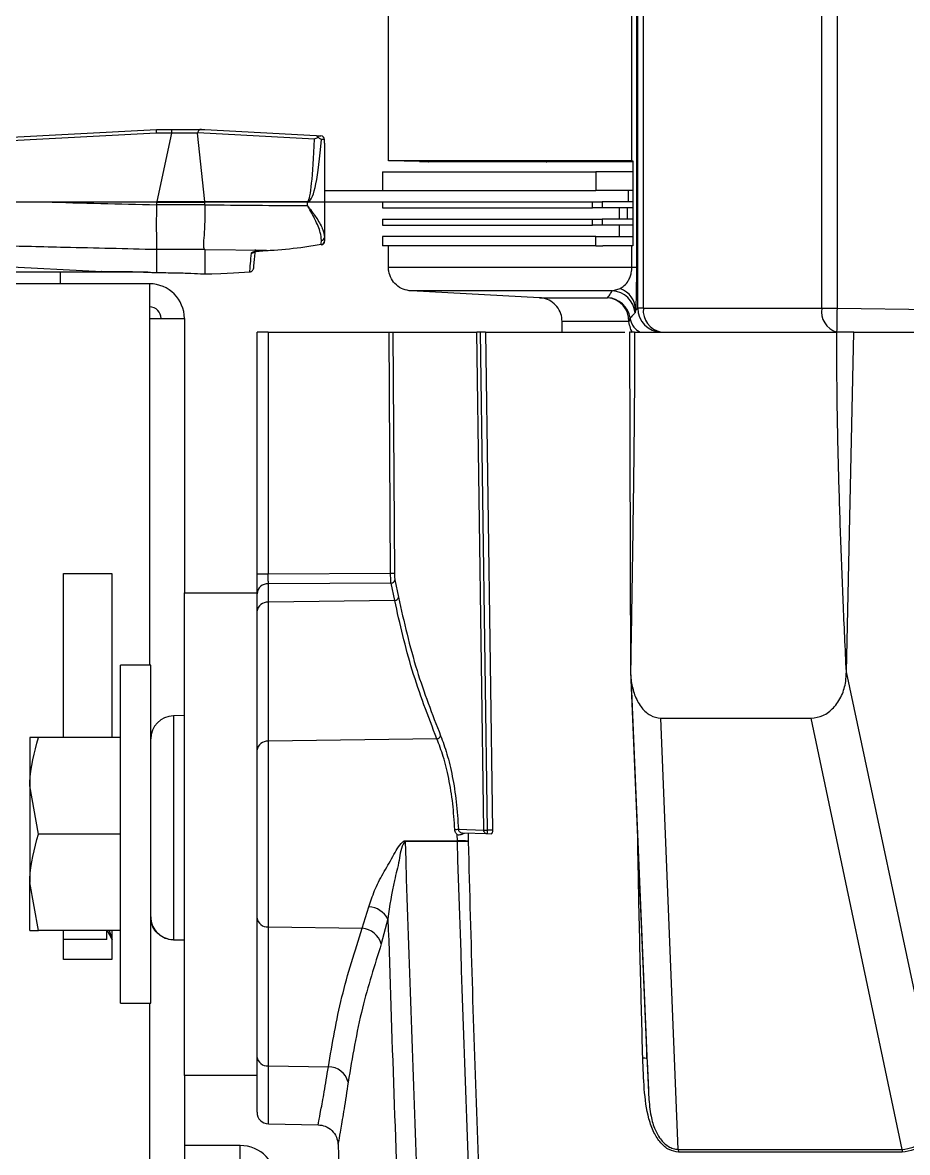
# Model space of a CAD drawing. Extents: x 2 to 136, y 1 to 99.
# Drawn here: x 52.89 to 55.18, y 8.701 to 11.627 of the extents above; entities that cross this region are included whole.
import ezdxf

# ---------------------------------------------------------------- set-up
doc = ezdxf.new("R2010")
doc.units = 0
doc.header["$MEASUREMENT"] = 0
doc.layers.add('OBJECT', color=7, linetype='CONTINUOUS')

msp = doc.modelspace()

# ---------------------------------------------------------------- linework, layer by layer
at = {"layer": 'OBJECT'}
for p, q in [((53.8364, 11.2689), (53.8364, 11.8402)), ((54.4668, 11.2689), (54.4668, 11.8402)), ((54.4785, 11.8402), (54.4785, 10.9936)), ((54.4821, 10.8873), (54.4821, 11.8402)), ((54.4964, 11.8402), (54.4964, 10.8873)), ((54.9583, 10.8873), (54.9583, 11.8402)), ((54.9978, 11.8402), (54.9978, 10.8873)), ((53.2354, 11.3403), (52.8269, 11.3187)), ((52.8276, 11.3281), (53.2364, 11.3497)), ((53.2749, 11.3403), (53.2354, 11.3403)), ((53.2364, 11.3497), (53.2364, 11.3497)), ((53.2364, 11.3497), (53.2755, 11.3497)), ((53.2749, 11.34), (53.2367, 11.1638)), ((53.3425, 11.34), (53.2749, 11.34)), ((53.2755, 11.3497), (53.3531, 11.3497)), ((53.3612, 11.1638), (53.3425, 11.34)), ((53.6449, 11.325), (53.3428, 11.3414)), ((53.3531, 11.3497), (53.3614, 11.3497)), ((53.3614, 11.3497), (53.6496, 11.3341)), ((53.6714, 11.3145), (53.6713, 11.3234)), ((53.6714, 11.3145), (53.6714, 11.1622)), ((53.9167, 11.2668), (53.8364, 11.2689)), ((54.4668, 11.2689), (53.8364, 11.2689)), ((53.9167, 11.2668), (53.9194, 11.2668)), ((53.9194, 11.2668), (53.9412, 11.2662)), ((53.9407, 11.2662), (53.9403, 11.2662)), ((53.9403, 11.2662), (53.9412, 11.2662)), ((54.2453, 11.2662), (53.9412, 11.2662)), ((54.2453, 11.2662), (54.2463, 11.2662)), ((54.4692, 11.2662), (54.2463, 11.2662)), ((54.4668, 11.2689), (54.4694, 11.2689)), ((54.4692, 11.269), (54.4692, 11.0484)), ((53.8214, 11.2402), (53.8214, 11.1922)), ((53.8214, 11.2402), (54.3736, 11.2402)), ((54.3736, 11.2402), (54.3736, 11.1922)), ((54.4692, 11.2402), (54.3736, 11.2402)), ((53.6714, 11.1922), (53.8529, 11.1922)), ((53.8529, 11.1922), (54.3736, 11.1922)), ((54.4692, 11.1922), (54.3736, 11.1922)), ((54.4574, 11.1922), (54.4574, 11.1622)), ((52.9477, 11.1622), (53.2363, 11.1622)), ((53.3614, 11.1607), (53.2364, 11.1607)), ((53.2364, 11.1607), (53.2364, 11.1555)), ((53.2364, 11.1555), (53.3614, 11.1555)), ((53.2367, 11.1638), (53.3612, 11.1638)), ((53.3614, 11.1614), (53.3613, 11.163)), ((53.3613, 11.163), (53.6269, 11.163)), ((53.6269, 11.1614), (53.3614, 11.1614)), ((53.3614, 11.1555), (53.3614, 11.1607)), ((53.6269, 11.153), (53.6269, 11.1614)), ((53.6299, 11.1622), (53.6714, 11.1622)), ((53.6714, 11.1622), (53.6714, 11.0705)), ((53.6714, 11.1622), (53.8529, 11.1622)), ((53.8214, 11.1622), (53.8214, 11.1473)), ((53.8214, 11.1473), (54.3647, 11.1473)), ((53.8529, 11.1622), (54.3647, 11.1622)), ((54.3647, 11.1473), (54.3647, 11.1622)), ((54.3647, 11.1622), (54.3898, 11.1622)), ((54.3898, 11.1473), (54.3647, 11.1473)), ((54.3898, 11.1622), (54.3898, 11.1473)), ((54.4692, 11.1622), (54.3898, 11.1622)), ((54.4692, 11.1473), (54.3898, 11.1473)), ((54.4336, 11.1473), (54.4336, 11.1173)), ((54.4545, 11.1473), (54.4545, 11.1173)), ((53.8214, 11.1173), (53.8214, 11.1024)), ((53.8214, 11.1173), (54.3647, 11.1173)), ((53.8214, 11.1024), (54.3647, 11.1024)), ((54.3647, 11.1024), (54.3647, 11.1173)), ((54.3647, 11.1173), (54.3898, 11.1173)), ((54.3898, 11.1024), (54.3647, 11.1024)), ((54.3898, 11.1173), (54.3898, 11.1024)), ((54.4692, 11.1173), (54.3898, 11.1173)), ((54.4692, 11.1024), (54.3898, 11.1024)), ((54.4336, 11.1024), (54.4336, 11.0724)), ((53.6628, 11.0525), (53.6631, 11.063)), ((53.6714, 11.0705), (53.6714, 11.0609)), ((53.8214, 11.0724), (53.8214, 11.0484)), ((54.3736, 11.0724), (53.8214, 11.0724)), ((54.3736, 11.0484), (54.3736, 11.0724)), ((54.3736, 11.0724), (54.4692, 11.0724)), ((53.2364, 11.0389), (53.2364, 11.0388)), ((53.3609, 11.0389), (53.2364, 11.0389)), ((53.2364, 11.0388), (53.2364, 10.9793)), ((53.3614, 11.0382), (53.3609, 11.0389)), ((53.5206, 11.0363), (53.3614, 11.0382)), ((53.3614, 11.0382), (53.3614, 10.9758)), ((53.5024, 11.0354), (53.5206, 11.0363)), ((53.5024, 11.0351), (53.5206, 11.0361)), ((53.5024, 11.0354), (53.5024, 11.0351)), ((53.5024, 11.0351), (53.5024, 11.0351)), ((53.5206, 11.0363), (53.5206, 11.0361)), ((54.3736, 11.0484), (53.8214, 11.0484)), ((53.8364, 10.9936), (53.8364, 11.0484)), ((54.3736, 11.0484), (54.3915, 11.0484)), ((54.4668, 11.0484), (54.3915, 11.0484)), ((54.4668, 10.9936), (54.4668, 11.0484)), ((54.4694, 11.0484), (54.4668, 11.0484)), ((53.0934, 10.9803), (51.9558, 10.9803)), ((52.8274, 10.9962), (53.0949, 10.9821)), ((52.9874, 10.9503), (52.9874, 10.9803)), ((53.0934, 10.9803), (53.0934, 10.9822)), ((53.2141, 10.9803), (53.0934, 10.9803)), ((53.3792, 10.9757), (53.3792, 10.9757)), ((53.4777, 10.981), (53.4777, 10.981)), ((53.8364, 10.9936), (54.4668, 10.9936)), ((54.4668, 10.9936), (54.4785, 10.9936)), ((53.2184, 10.9503), (51.9475, 10.9503)), ((53.2184, 10.9503), (53.2184, 10.8603)), ((54.416, 10.9317), (53.8952, 10.9317)), ((54.2277, 10.9143), (53.8952, 10.9317)), ((54.2277, 10.9143), (54.4038, 10.9143)), ((54.416, 10.9317), (54.4368, 10.9378)), ((54.4763, 10.8821), (54.4821, 10.8873)), ((54.4964, 10.8873), (54.4821, 10.8873)), ((54.4964, 10.8873), (54.9583, 10.8873)), ((54.9583, 10.8873), (54.9978, 10.8873)), ((54.9978, 10.8873), (55.3234, 10.8821)), ((53.2184, 10.8603), (53.3084, 10.8603)), ((53.2184, 10.8603), (53.2184, 9.9628)), ((53.3084, 10.8603), (53.3084, 10.1503)), ((54.4763, 10.8821), (54.475, 10.8753)), ((53.4964, 10.1995), (53.4964, 10.8253)), ((53.5256, 10.8253), (53.4964, 10.8253)), ((53.5256, 10.8253), (53.5256, 10.1995)), ((53.5256, 10.8253), (53.8383, 10.8253)), ((53.8422, 10.201), (53.8383, 10.8253)), ((53.848, 10.8253), (53.8519, 10.2011)), ((53.848, 10.8253), (54.0653, 10.8253)), ((54.0833, 9.5355), (54.0653, 10.8253)), ((54.0743, 10.8253), (54.0922, 9.5358)), ((54.088, 10.8253), (54.0743, 10.8253)), ((54.088, 10.8253), (54.106, 9.5353)), ((54.088, 10.8253), (54.4487, 10.8253)), ((54.2864, 10.8253), (54.2864, 10.8523)), ((54.4591, 10.8523), (54.2864, 10.8523)), ((54.4608, 10.8253), (54.4634, 9.9453)), ((54.4738, 10.8253), (54.9969, 10.8253)), ((55.022, 9.9453), (55.0414, 10.8253)), ((55.0414, 10.8253), (55.2091, 10.8253)), ((52.9959, 9.7753), (52.9959, 10.2003)), ((52.9959, 10.2003), (53.1209, 10.2003)), ((53.1209, 10.2003), (53.1209, 9.7753)), ((53.4964, 10.1995), (53.5256, 10.1995)), ((53.5256, 10.1995), (53.8422, 10.201)), ((53.8532, 10.184), (53.8626, 10.1384)), ((53.8435, 10.1752), (53.5258, 10.1736)), ((53.5258, 10.1257), (53.5258, 10.1736)), ((53.8528, 10.1303), (53.8435, 10.1752)), ((53.3084, 8.9003), (53.3084, 10.1503)), ((53.3084, 10.1503), (53.4964, 10.1503)), ((53.4964, 8.9003), (53.4964, 10.1503)), ((53.8528, 10.1303), (53.5258, 10.1257)), ((53.5258, 9.7657), (53.5258, 10.1257)), ((53.2214, 9.9628), (53.1434, 9.9628)), ((53.1434, 9.0878), (53.1434, 9.9628)), ((53.2214, 9.0878), (53.2214, 9.9628)), ((54.4634, 9.9453), (54.5059, 8.9441)), ((54.4639, 9.9371), (54.5059, 8.9501)), ((55.2351, 8.9441), (55.022, 9.9453)), ((53.3084, 9.8323), (53.2798, 9.8316)), ((53.2798, 9.8316), (53.2798, 9.2521)), ((54.5417, 9.8253), (54.9306, 9.8253)), ((54.5869, 8.7088), (54.5417, 9.8253)), ((55.1662, 8.7088), (54.9306, 9.8253)), ((52.9084, 9.7753), (52.9084, 9.6503)), ((53.1434, 9.7753), (52.9307, 9.7753)), ((53.9622, 9.7718), (53.5258, 9.7657)), ((53.5258, 9.2849), (53.5258, 9.7657)), ((52.9307, 9.5253), (52.9084, 9.6503)), ((52.9084, 9.6503), (52.9084, 9.4003)), ((54.0176, 9.5378), (54.0833, 9.5355)), ((53.1434, 9.5253), (52.9307, 9.5253)), ((54.0151, 9.5081), (54.0148, 9.5238)), ((54.0922, 9.5258), (54.029, 9.528)), ((54.0426, 9.5275), (54.0429, 9.5072)), ((54.106, 9.5353), (54.0922, 9.5358)), ((54.1022, 9.5255), (54.0922, 9.5258)), ((53.8797, 9.5082), (54.0151, 9.5081)), ((54.0151, 9.5059), (53.8797, 9.506)), ((54.0151, 9.5081), (54.0151, 9.5059)), ((54.0429, 9.5072), (54.043, 9.5063)), ((52.9307, 9.2753), (52.9084, 9.4003)), ((52.9084, 9.2753), (52.9084, 9.4003)), ((53.7686, 9.2815), (53.7861, 9.337)), ((53.8354, 9.3061), (53.8182, 9.2412)), ((53.1434, 9.2753), (52.9307, 9.2753)), ((52.9959, 9.2003), (52.9959, 9.2753)), ((53.1077, 9.2522), (53.1077, 9.2753)), ((53.1083, 9.2753), (53.1209, 9.2536)), ((53.114, 9.2753), (53.1217, 9.2522)), ((53.1209, 9.2753), (53.1209, 9.2003)), ((53.5258, 9.2849), (53.7686, 9.2815)), ((53.5258, 8.9249), (53.5258, 9.2849)), ((53.1077, 9.2522), (52.9959, 9.2522)), ((53.3084, 9.2502), (53.2798, 9.251)), ((53.1209, 9.2003), (52.9959, 9.2003)), ((53.1434, 9.0878), (53.2214, 9.0878)), ((53.2184, 9.0878), (53.2184, 7.0403)), ((54.5059, 8.944), (54.5056, 8.9563)), ((53.5258, 8.9249), (53.6811, 8.9227)), ((53.5258, 8.7748), (53.5258, 8.9249)), ((54.5059, 8.9441), (54.5059, 8.944)), ((54.5065, 8.9364), (54.5096, 8.8634)), ((53.3084, 8.9003), (53.3084, 7.0403)), ((53.4964, 8.9003), (53.3084, 8.9003)), ((53.3086, 8.9003), (53.3086, 8.8424)), ((53.3084, 8.8424), (53.3086, 8.8424)), ((53.5258, 8.7748), (53.6545, 8.7725)), ((53.4524, 8.7188), (53.3084, 8.7188)), ((53.4524, 8.5128), (53.4524, 8.7188)), ((54.5869, 8.7088), (54.5875, 8.7018))]:
    msp.add_line(p, q, dxfattribs=at)
at = {"layer": 'OBJECT', "flags": 128}
for points in [[(53.6496, 11.3341), (53.6559, 11.3337), (53.66, 11.3335), (53.6618, 11.3334)], [(53.6713, 11.3234), (53.67, 11.3235), (53.6672, 11.3236), (53.663, 11.3238)], [(53.4914, 11.0389), (53.4892, 11.0132), (53.4877, 10.9969), (53.4871, 10.9902)], [(53.3792, 10.9757), (53.4025, 10.977), (53.4353, 10.9787), (53.4777, 10.981)], [(53.2798, 9.2521), (53.2998, 9.2515), (53.3084, 9.2513)]]:
    msp.add_lwpolyline(points, dxfattribs=at)
at = {"layer": 'OBJECT'}
for centre, radius, start, end in [((53.6613, 11.3234), 0.01, 0.809, 86.8941), ((53.6613, 11.3234), 0.00999, 359.9496, 86.8549), ((53.6706, 11.3236), 0.00067, 348.3449, 0.5049), ((53.508, 11.1614), 0.1189, 0.0138, 0.7743), ((53.5339, 11.071), 0.1324, 43.5506, 44.5), ((53.6623, 11.0615), 0.00906, 272.8152, 355.6376), ((53.6614, 11.0609), 0.01, 279.2546, 0), ((53.6629, 11.0716), 0.00857, 271.3583, 352.7708), ((53.4815, 11.0401), 0.0101, 272.6072, 311.1823), ((53.652, 11.0503), 0.011, 3.6039, 11.5459), ((53.2184, 10.8603), 0.09, 0, 90), ((54.4008, 10.8523), 0.062, 9.0434, 87.1598), ((54.3987, 10.854), 0.0605, 358.4265, 85.0795), ((54.4132, 10.8697), 0.062, 5.1379, 87.4505), ((54.4159, 10.8812), 0.0604, 0.8387, 69.7837), ((53.2184, 10.8603), 0.03, 0, 90), ((54.5441, 10.8873), 0.062, 180.0185, 268.8269), ((54.5529, 10.8812), 0.0568, 173.8232, 259.8676), ((55.0131, 10.8784), 0.0556, 170.8084, 252.8844), ((104.3067, 10.0493), 49.316, 179.02638, 179.0984), ((54.4477, 10.861), 0.0143, 322.6459, 4.1231), ((53.73, 19.3843), 9.184, 270.69999, 270.76034), ((53.8433, 10.1853), 0.01, 271.1324, 352.4571), ((53.5244, 10.1455), 0.0281, 87.0236, 175.6062), ((53.5235, 10.0984), 0.0274, 85.209, 173.0881), ((53.8527, 10.1404), 0.0101, 270.9826, 348.8073), ((53.2814, 9.7716), 0.06, 91.5, 180), ((53.9608, 9.7829), 0.0112, 277.0341, 345.0761), ((53.5235, 9.7384), 0.0274, 85.2089, 173.0882), ((54.0051, 9.6522), 0.115, 271.6073, 276.2514), ((54.1639, 9.5308), 0.0719, 176.015, 183.985), ((52.1993, 9.5071), 1.6804, 359.9629, 0.0371), ((54.0212, 9.2633), 0.2448, 84.9098, 91.4342), ((54.0412, 8.5362), 0.9701, 89.8987, 91.5438), ((53.7822, 9.276), 0.0611, 29.5564, 86.4077), ((53.5235, 9.3122), 0.0274, 186.9118, 274.7911), ((53.763, 9.224), 0.0578, 17.2703, 84.4675), ((53.2959, 9.2515), 0.0162, 178.0917, 181.9083), ((53.5235, 8.9522), 0.0274, 186.9119, 274.791), ((53.6812, 8.8702), 0.0525, 13.8081, 90.0654), ((53.5264, 8.8048), 0.03, 180, 269), ((53.4524, 8.6228), 0.096, 0, 90), ((104.3224, 10.8253), 50.66, 182.37923, 183.42528)]:
    msp.add_arc(centre, radius, start, end, dxfattribs=at)
for centre, major_axis, ratio, start_param, end_param in [((53.2366, 11.3397), (-0.00026, 0.01), 0.120424, 0.003177, 1.515259), ((53.2755, 11.3397), (0, 0.01), 0.061163, 0, 1.518436), ((53.1934, 11.3397), (0.0816, 0.0005), 0.122438, 6.255809, 6.281989), ((53.3799, 11.3397), (0.0374, -0.0006), 0.267094, 3.033482, 3.174083), ((53.6191, 11.7325), (-0.0078, 0.5695), 0.050872, 3.193561, 3.914226), ((53.6114, 11.731), (-0.0157, 0.5695), 0.101686, 3.191455, 3.913119), ((54.4165, 11.2871), (0.062, -0.0151), 0.162711, 5.7002, 5.769198), ((57.2547, 13.2247), (19.0675, 0), 0.111038, 4.484542, 4.500054), ((52.2584, 11.1607), (0.9787, 0.0064), 0.122438, 6.24272, 6.255809), ((52.259, 11.1607), (0.9773, 0), 0.122785, 0, 0.013091), ((52.259, 11.1555), (0.9773, 0), 0.122785, 6.279845, 6.283185), ((53.8095, 11.1607), (0.4485, -0.007), 0.267094, 3.174083, 3.1806), ((53.8092, 11.1607), (0.4478, 0), 0.267949, 3.135082, 3.141593), ((53.8092, 11.1555), (0.4478, 0), 0.267949, 3.141593, 3.145797), ((53.7191, 13.2247), (7.8848, 0), 0.262774, 4.666998, 4.700689), ((53.6191, 11.7325), (-0.0078, 0.5695), 0.050872, 3.140897, 3.193561), ((53.6114, 11.731), (-0.0157, 0.5695), 0.101686, 3.138791, 3.191455), ((54.4165, 11.0303), (0.062, 0.0151), 0.162756, 0.513963, 0.582961)]:
    msp.add_ellipse(centre, major_axis=major_axis, ratio=ratio, start_param=start_param, end_param=end_param, dxfattribs=at)
for points, knots in [([(53.3531, 11.3497), (53.3516, 11.3497), (53.349, 11.3497), (53.3464, 11.3485), (53.3449, 11.3464), (53.3438, 11.3438), (53.343, 11.342), (53.3428, 11.3414)], [0, 0, 0, 0, 0.281506, 0.477148, 0.6724679, 0.8784676, 1, 1, 1, 1]), ([(53.6449, 11.325), (53.645, 11.325), (53.6481, 11.3267), (53.651, 11.3282), (53.6538, 11.3297)], [0, 0, 0, 0, 0.019978, 1, 1, 1, 1]), ([(53.6496, 11.3341), (53.6497, 11.3341), (53.65, 11.3341), (53.6509, 11.3338), (53.6523, 11.3328), (53.6533, 11.3311), (53.6537, 11.33), (53.6538, 11.3297)], [0, 0, 0, 0, 0.017155, 0.20226, 0.556605, 0.898365, 1, 1, 1, 1]), ([(53.6538, 11.3297), (53.6563, 11.3284), (53.6598, 11.3265), (53.6622, 11.3245), (53.6629, 11.3239), (53.663, 11.3238)], [0, 0, 0, 0, 0.696355, 0.97882, 1, 1, 1, 1]), ([(52.2413, 11.1713), (52.247, 11.1712), (52.2754, 11.1707), (52.3948, 11.1685), (52.6246, 11.1645), (52.8316, 11.163), (52.9477, 11.1622)], [0, 0, 0, 0, 0.024148, 0.120739, 0.507103, 1, 1, 1, 1]), ([(53.2363, 11.1551), (53.2361, 11.1416), (53.2355, 11.1146), (53.2357, 11.079), (53.2365, 11.0516), (53.2364, 11.043), (53.2364, 11.0389)], [0, 0, 0, 0, 0.253584, 0.507164, 0.760847, 1, 1, 1, 1]), ([(53.3614, 11.155), (53.3614, 11.1498), (53.3616, 11.1312), (53.3608, 11.1002), (53.3592, 11.0681), (53.3562, 11.0476), (53.3595, 11.0413), (53.3609, 11.0389)], [0, 0, 0, 0, 0.097508, 0.351331, 0.599304, 0.843155, 1, 1, 1, 1]), ([(53.6631, 11.063), (53.6625, 11.0694), (53.6609, 11.0858), (53.6478, 11.1159), (53.6346, 11.1399), (53.6276, 11.1518), (53.627, 11.1528), (53.6269, 11.153)], [0, 0, 0, 0, 0.244746, 0.626731, 0.967928, 0.996144, 1, 1, 1, 1]), ([(53.6269, 11.153), (53.627, 11.1529), (53.6278, 11.1518), (53.6303, 11.1485), (53.6388, 11.1374), (53.6532, 11.1169), (53.668, 11.0916), (53.6703, 11.0769), (53.6714, 11.0705)], [0, 0, 0, 0, 0.003659, 0.034965, 0.112488, 0.381452, 0.732443, 1, 1, 1, 1]), ([(53.2364, 11.0388), (53.157, 11.0407), (53.0206, 11.0438), (52.8842, 11.0472), (52.8271, 11.0486)], [0, 0, 0, 0, 0.58145, 1, 1, 1, 1]), ([(53.4777, 10.981), (53.4777, 10.9812), (53.4778, 10.9817), (53.4782, 10.9873), (53.4803, 11.0109), (53.482, 11.03)], [0, 0, 0, 0, 0.045653, 0.228294, 1, 1, 1, 1]), ([(53.482, 11.03), (53.4822, 11.0305), (53.4828, 11.0315), (53.4865, 11.033), (53.4919, 11.0343), (53.4975, 11.0351), (53.5012, 11.0353), (53.5024, 11.0354)], [0, 0, 0, 0, 0.219061, 0.438022, 0.659218, 0.880002, 1, 1, 1, 1]), ([(53.4879, 11.0327), (53.4879, 11.0327), (53.4879, 11.0327), (53.4888, 11.0331), (53.4908, 11.0336), (53.4938, 11.0343), (53.4964, 11.0346), (53.4975, 11.0347)], [0, 0, 0, 0, 0.090214, 0.251795, 0.484409, 0.778393, 1, 1, 1, 1]), ([(53.4975, 11.0347), (53.4982, 11.0348), (53.4997, 11.035), (53.5015, 11.035), (53.5024, 11.0351)], [0, 0, 0, 0, 0.42916, 1, 1, 1, 1]), ([(53.5206, 11.0363), (53.5272, 11.0368), (53.5605, 11.0388), (53.608, 11.0436), (53.6486, 11.0502), (53.6628, 11.0525)], [0, 0, 0, 0, 0.139684, 0.698664, 1, 1, 1, 1]), ([(53.0949, 10.9823), (53.0944, 10.9822), (53.0924, 10.9822), (53.1054, 10.9824), (53.1329, 10.9824), (53.1731, 10.9819), (53.2097, 10.9806), (53.231, 10.9796), (53.2364, 10.9793)], [0, 0, 0, 0, 0.069411, 0.284853, 0.500141, 0.714749, 0.928344, 1, 1, 1, 1]), ([(53.2364, 10.9793), (53.2524, 10.9792), (53.2844, 10.979), (53.3269, 10.9776), (53.3505, 10.9764), (53.3598, 10.9759), (53.3612, 10.9758)], [0, 0, 0, 0, 0.315568, 0.631102, 0.947588, 1, 1, 1, 1]), ([(53.3612, 10.9758), (53.3612, 10.9758), (53.3612, 10.9758), (53.3613, 10.9758), (53.3614, 10.9758), (53.3614, 10.9758), (53.3614, 10.9758)], [0, 0, 0, 0, 0.159972, 0.363956, 0.750397, 1, 1, 1, 1]), ([(53.3614, 10.9758), (53.3681, 10.9758), (53.3765, 10.9757), (53.3787, 10.9757), (53.3792, 10.9757)], [0, 0, 0, 0, 0.791837, 1, 1, 1, 1]), ([(53.4777, 10.981), (53.4788, 10.9812), (53.4811, 10.9816), (53.484, 10.9834), (53.486, 10.986), (53.4869, 10.9884), (53.4871, 10.9898), (53.4871, 10.9902)], [0, 0, 0, 0, 0.235927, 0.471835, 0.707759, 0.925417, 1, 1, 1, 1]), ([(53.8952, 10.9317), (53.8882, 10.9327), (53.8744, 10.9348), (53.8564, 10.9465), (53.8432, 10.9629), (53.8371, 10.9797), (53.8366, 10.9901), (53.8364, 10.9936)], [0, 0, 0, 0, 0.222098, 0.444196, 0.666293, 0.888385, 1, 1, 1, 1]), ([(54.4368, 10.9378), (54.4403, 10.9401), (54.4473, 10.9446), (54.456, 10.9549), (54.4621, 10.9669), (54.4651, 10.9767), (54.4666, 10.9856), (54.4668, 10.991), (54.4668, 10.9936)], [0, 0, 0, 0, 0.300577, 0.606532, 0.762917, 0.874182, 0.940147, 1, 1, 1, 1]), ([(54.4785, 10.9936), (54.4784, 10.9838), (54.4784, 10.9642), (54.4781, 10.9348), (54.4774, 10.9026), (54.4767, 10.89), (54.4763, 10.8821)], [0, 0, 0, 0, 0.163499, 0.32571, 0.581357, 1, 1, 1, 1]), ([(54.2864, 10.8523), (54.2857, 10.8593), (54.2844, 10.8733), (54.2737, 10.8918), (54.2579, 10.9059), (54.2415, 10.9128), (54.2311, 10.9139), (54.2277, 10.9143)], [0, 0, 0, 0, 0.222088, 0.444175, 0.666265, 0.888359, 1, 1, 1, 1]), ([(54.4038, 10.9143), (54.4051, 10.9157), (54.4092, 10.9204), (54.4132, 10.9271), (54.416, 10.9317)], [0, 0, 0, 0, 0.321064, 1, 1, 1, 1]), ([(54.475, 10.8753), (54.4743, 10.8744), (54.4708, 10.8702), (54.4665, 10.8657), (54.4629, 10.8628), (54.462, 10.8621)], [0, 0, 0, 0, 0.160414, 0.802068, 1, 1, 1, 1]), ([(54.462, 10.8621), (54.463, 10.8582), (54.4677, 10.8406), (54.4766, 10.8318), (54.4848, 10.8271), (54.4879, 10.8253)], [0, 0, 0, 0, 0.1467734, 0.6725277, 1, 1, 1, 1]), ([(53.8383, 10.8253), (53.8395, 10.8253), (53.8411, 10.8253), (53.8432, 10.8253), (53.8445, 10.8253), (53.8457, 10.8253), (53.8467, 10.8253), (53.8476, 10.8253), (53.8479, 10.8253), (53.848, 10.8253)], [0, 0, 0, 0, 0.235207, 0.351552, 0.467887, 0.584228, 0.700573, 0.816902, 1, 1, 1, 1]), ([(54.0743, 10.8253), (54.0737, 10.8253), (54.0726, 10.8253), (54.071, 10.8253), (54.0695, 10.8253), (54.0681, 10.8253), (54.067, 10.8253), (54.066, 10.8253), (54.0656, 10.8253), (54.0653, 10.8253)], [0, 0, 0, 0, 0.143851, 0.287677, 0.431526, 0.575369, 0.719208, 0.857742, 1, 1, 1, 1]), ([(54.4684, 10.8237), (54.4665, 10.8274), (54.4626, 10.8349), (54.4603, 10.8464), (54.4591, 10.8523)], [0, 0, 0, 0, 0.486064, 1, 1, 1, 1]), ([(54.4738, 10.8253), (54.4701, 10.8253), (54.4626, 10.8253), (54.46, 10.8253), (54.4606, 10.8253), (54.4608, 10.8253)], [0, 0, 0, 0, 0.425026, 0.850044, 1, 1, 1, 1]), ([(54.4738, 10.8253), (54.4736, 10.7704), (54.4734, 10.6555), (54.4716, 10.4809), (54.4691, 10.3029), (54.4662, 10.1244), (54.4644, 10.0057), (54.4634, 9.9453)], [0, 0, 0, 0, 0.187145, 0.391348, 0.595125, 0.793954, 1, 1, 1, 1]), ([(55.022, 9.9453), (55.0192, 10.0057), (55.0138, 10.1244), (55.0068, 10.3029), (55.0013, 10.4809), (54.9977, 10.6555), (54.9972, 10.7704), (54.9969, 10.8253)], [0, 0, 0, 0, 0.206023, 0.404822, 0.608638, 0.812834, 1, 1, 1, 1]), ([(55.0414, 10.8253), (55.0347, 10.8253), (55.0211, 10.8253), (55.0061, 10.8253), (54.9988, 10.8253), (54.9969, 10.8253)], [0, 0, 0, 0, 0.425021, 0.850046, 1, 1, 1, 1]), ([(53.4964, 10.1477), (53.4964, 10.1506), (53.4964, 10.1565), (53.4964, 10.1693), (53.4964, 10.1838), (53.4964, 10.1943), (53.4964, 10.1995)], [0, 0, 0, 0, 0.250003, 0.499813, 0.750165, 1, 1, 1, 1]), ([(53.5258, 10.1736), (53.5258, 10.1751), (53.5257, 10.178), (53.5256, 10.1844), (53.5255, 10.1917), (53.5256, 10.1969), (53.5256, 10.1995)], [0, 0, 0, 0, 0.2494547, 0.4998675, 0.749774, 1, 1, 1, 1]), ([(53.8435, 10.1752), (53.8433, 10.1767), (53.843, 10.1797), (53.8426, 10.186), (53.8423, 10.1932), (53.8423, 10.1984), (53.8422, 10.201)], [0, 0, 0, 0, 0.24939, 0.499166, 0.749323, 1, 1, 1, 1]), ([(53.8519, 10.2011), (53.8519, 10.1994), (53.852, 10.196), (53.8523, 10.1912), (53.8527, 10.1869), (53.8531, 10.1849), (53.8532, 10.184)], [0, 0, 0, 0, 0.248921, 0.499835, 0.751191, 1, 1, 1, 1]), ([(53.9622, 9.7718), (53.9394, 9.8308), (53.8936, 9.9491), (53.8664, 10.0698), (53.8528, 10.1303)], [0, 0, 0, 0, 0.498477, 1, 1, 1, 1]), ([(53.8626, 10.1384), (53.8769, 10.075), (53.9041, 9.9544), (53.9499, 9.8361), (53.9716, 9.78)], [0, 0, 0, 0, 0.5257202, 1, 1, 1, 1]), ([(54.4634, 9.9453), (54.4635, 9.9415), (54.4638, 9.9316), (54.4666, 9.9097), (54.4748, 9.8799), (54.4918, 9.8507), (54.515, 9.8299), (54.5325, 9.8269), (54.5417, 9.8253)], [0, 0, 0, 0, 0.0612938, 0.1579775, 0.3530257, 0.5689643, 0.7756011, 1, 1, 1, 1]), ([(54.9306, 9.8253), (54.941, 9.8268), (54.9618, 9.8298), (54.99, 9.851), (55.0109, 9.8822), (55.0209, 9.9159), (55.0217, 9.9371), (55.022, 9.9453)], [0, 0, 0, 0, 0.217937, 0.435233, 0.661573, 0.868603, 1, 1, 1, 1]), ([(52.9084, 9.6503), (52.9084, 9.6533), (52.9087, 9.6955), (52.9201, 9.7368), (52.9307, 9.7753)], [0, 0, 0, 0, 0.070213, 1, 1, 1, 1]), ([(52.9307, 9.7753), (52.9216, 9.7753), (52.9097, 9.7753), (52.9086, 9.7753), (52.9084, 9.7753)], [0, 0, 0, 0, 0.7681508, 1, 1, 1, 1]), ([(54.0083, 9.5372), (54.0069, 9.5596), (54.0039, 9.6058), (53.9933, 9.6702), (53.9791, 9.728), (53.9678, 9.7572), (53.9622, 9.7718)], [0, 0, 0, 0, 0.242737, 0.499356, 0.749988, 1, 1, 1, 1]), ([(53.9716, 9.78), (53.9772, 9.765), (53.9885, 9.7348), (54.0025, 9.6757), (54.0132, 9.6094), (54.0161, 9.5617), (54.0176, 9.5378)], [0, 0, 0, 0, 0.249476, 0.499686, 0.749415, 1, 1, 1, 1]), ([(53.4964, 9.3089), (53.4964, 9.3224), (53.4964, 9.3497), (53.4964, 9.4034), (53.4964, 9.4629), (53.4964, 9.5253), (53.4964, 9.5878), (53.4964, 9.6473), (53.4964, 9.701), (53.4964, 9.7283), (53.4964, 9.7417)], [0, 0, 0, 0, 0.123305, 0.25, 0.376695, 0.5, 0.623305, 0.75, 0.876695, 1, 1, 1, 1]), ([(54.0176, 9.5378), (54.0177, 9.5372), (54.0178, 9.5359), (54.0189, 9.5334), (54.0211, 9.5307), (54.0248, 9.5285), (54.0276, 9.5282), (54.029, 9.528)], [0, 0, 0, 0, 0.117751, 0.236264, 0.479976, 0.736393, 1, 1, 1, 1]), ([(52.9084, 9.4003), (52.9084, 9.4033), (52.9087, 9.4455), (52.9201, 9.4868), (52.9307, 9.5253)], [0, 0, 0, 0, 0.070214, 1, 1, 1, 1]), ([(54.0148, 9.5238), (54.0131, 9.5257), (54.0105, 9.5285), (54.0087, 9.5334), (54.0084, 9.5359), (54.0083, 9.5372)], [0, 0, 0, 0, 0.499445, 0.751584, 1, 1, 1, 1]), ([(54.0148, 9.5238), (54.0165, 9.5237), (54.02, 9.5234), (54.0266, 9.5246), (54.0305, 9.5266), (54.0331, 9.5279)], [0, 0, 0, 0, 0.252438, 0.503217, 1, 1, 1, 1]), ([(54.0833, 9.5355), (54.0837, 9.5356), (54.0846, 9.5356), (54.0867, 9.5357), (54.0893, 9.5357), (54.0913, 9.5358), (54.0922, 9.5358)], [0, 0, 0, 0, 0.249948, 0.499967, 0.749993, 1, 1, 1, 1]), ([(54.0922, 9.5258), (54.0921, 9.5258), (54.092, 9.5258), (54.0914, 9.5259), (54.0904, 9.526), (54.0883, 9.5267), (54.086, 9.5284), (54.0844, 9.5308), (54.0835, 9.5332), (54.0834, 9.5347), (54.0833, 9.5355)], [0, 0, 0, 0, 0.013718, 0.037881, 0.117462, 0.241308, 0.499767, 0.695357, 0.834141, 1, 1, 1, 1]), ([(54.106, 9.5353), (54.106, 9.5343), (54.106, 9.5322), (54.1055, 9.5294), (54.1046, 9.5272), (54.1035, 9.5257), (54.1026, 9.5255), (54.1022, 9.5255)], [0, 0, 0, 0, 0.1904146, 0.380721, 0.5749326, 0.7832683, 1, 1, 1, 1]), ([(53.7861, 9.337), (53.7905, 9.3508), (53.7994, 9.3787), (53.8219, 9.4231), (53.8475, 9.4646), (53.863, 9.496), (53.8762, 9.5072), (53.8783, 9.5081), (53.8792, 9.5082), (53.8797, 9.5082)], [0, 0, 0, 0, 0.249937, 0.500626, 0.749427, 0.968478, 0.986306, 0.993527, 1, 1, 1, 1]), ([(53.8797, 9.506), (53.8796, 9.506), (53.8794, 9.506), (53.8791, 9.5059), (53.8786, 9.5055), (53.8684, 9.4915), (53.8656, 9.4549), (53.8465, 9.3894), (53.8398, 9.3393), (53.8354, 9.3061)], [0, 0, 0, 0, 0.001142, 0.002301, 0.004791, 0.01068, 0.246792, 0.502027, 1, 1, 1, 1]), ([(53.8797, 9.506), (53.8967, 8.9865), (53.9307, 7.9471), (54.0422, 6.3911), (54.157, 5.3579), (54.2143, 4.8416)], [0, 0, 0, 0, 0.333336, 0.666886, 1, 1, 1, 1]), ([(54.3398, 4.9353), (54.2841, 5.4411), (54.1727, 6.4536), (54.0646, 7.9782), (54.0316, 8.9968), (54.0151, 9.5059)], [0, 0, 0, 0, 0.33303, 0.666639, 1, 1, 1, 1]), ([(54.043, 9.5063), (54.05, 9.2485), (54.0641, 8.7364), (54.1007, 7.9735), (54.1488, 7.2058), (54.2098, 6.4391), (54.2819, 5.6791), (54.3392, 5.1823), (54.3673, 4.9383)], [0, 0, 0, 0, 0.168843, 0.335534, 0.500076, 0.67255, 0.839189, 1, 1, 1, 1]), ([(54.4949, 8.9447), (54.4929, 9.0225), (54.4886, 9.1874), (54.4843, 9.375), (54.4824, 9.4848), (54.482, 9.5074)], [0, 0, 0, 0, 0.414648, 0.879416, 1, 1, 1, 1]), ([(53.2214, 9.311), (53.2214, 9.3108), (53.2214, 9.304), (53.2239, 9.2902), (53.2317, 9.277), (53.2417, 9.2662), (53.2537, 9.2575), (53.2688, 9.2527), (53.2776, 9.2522), (53.2798, 9.2521)], [0, 0, 0, 0, 0.0046997, 0.2309337, 0.4575607, 0.5020059, 0.7161077, 0.9308008, 1, 1, 1, 1]), ([(53.2798, 9.251), (53.2776, 9.2511), (53.2688, 9.2516), (53.2537, 9.2565), (53.2417, 9.2653), (53.2317, 9.2764), (53.2253, 9.2874), (53.2222, 9.2999), (53.2215, 9.3067), (53.2214, 9.3096), (53.2214, 9.3108), (53.2214, 9.311)], [0, 0, 0, 0, 0.069164, 0.283727, 0.497637, 0.542036, 0.76842, 0.905662, 0.960131, 0.995302, 1, 1, 1, 1]), ([(53.8354, 9.3061), (53.8452, 9.004), (53.8647, 8.4042), (53.9155, 7.5029), (53.9821, 6.6031), (54.0641, 5.7122), (54.1322, 5.1242), (54.1655, 4.8361)], [0, 0, 0, 0, 0.2022766, 0.4015017, 0.6039518, 0.8059482, 1, 1, 1, 1]), ([(52.9084, 9.2753), (52.9086, 9.2753), (52.9097, 9.2753), (52.9216, 9.2753), (52.9307, 9.2753)], [0, 0, 0, 0, 0.2318492, 1, 1, 1, 1]), ([(53.6811, 8.9227), (53.6914, 8.9831), (53.7118, 9.1036), (53.7497, 9.2223), (53.7686, 9.2815)], [0, 0, 0, 0, 0.501212, 1, 1, 1, 1]), ([(53.8182, 9.2412), (53.8007, 9.1859), (53.7632, 9.0673), (53.743, 8.947), (53.7322, 8.8827)], [0, 0, 0, 0, 0.4662685, 1, 1, 1, 1]), ([(53.4964, 8.8048), (53.4964, 8.8067), (53.4964, 8.8105), (53.4964, 8.8408), (53.4964, 8.8856), (53.4964, 8.9281), (53.4964, 8.9489)], [0, 0, 0, 0, 0.258384, 0.513253, 0.761369, 1, 1, 1, 1]), ([(54.5875, 8.7018), (54.5793, 8.7031), (54.563, 8.7058), (54.541, 8.7244), (54.5228, 8.752), (54.5061, 8.799), (54.4978, 8.8656), (54.4959, 8.9184), (54.4949, 8.9447)], [0, 0, 0, 0, 0.125023, 0.250261, 0.372599, 0.500558, 0.750171, 1, 1, 1, 1]), ([(54.5059, 8.944), (54.5058, 8.9442), (54.5057, 8.9445), (54.4985, 8.9447), (54.4949, 8.9447)], [0, 0, 0, 0, 0.499997, 1, 1, 1, 1]), ([(54.5059, 8.944), (54.5066, 8.9274), (54.5079, 8.8942), (54.5102, 8.8447), (54.5145, 8.7982), (54.524, 8.7653), (54.534, 8.7452), (54.5425, 8.7329), (54.5528, 8.7224), (54.564, 8.7144), (54.5758, 8.7095), (54.5836, 8.709), (54.5869, 8.7088)], [0, 0, 0, 0, 0.167655, 0.336418, 0.499288, 0.624455, 0.681335, 0.749952, 0.805262, 0.875044, 0.94588, 1, 1, 1, 1]), ([(55.1662, 8.7088), (55.176, 8.71), (55.1956, 8.7124), (55.222, 8.7302), (55.2423, 8.7574), (55.2537, 8.7936), (55.254, 8.8344), (55.248, 8.875), (55.2422, 8.9072), (55.2379, 8.9297), (55.236, 8.9396), (55.2352, 8.944)], [0, 0, 0, 0, 0.1230669, 0.2465847, 0.3690533, 0.4915376, 0.6303108, 0.772463, 0.8994107, 0.9556654, 1, 1, 1, 1]), ([(55.2749, 8.9447), (55.2752, 8.9262), (55.2757, 8.8906), (55.2733, 8.8379), (55.2654, 8.7909), (55.249, 8.7519), (55.2262, 8.7242), (55.198, 8.7057), (55.1771, 8.7031), (55.1666, 8.7018)], [0, 0, 0, 0, 0.175155, 0.335953, 0.499736, 0.628068, 0.749936, 0.875048, 1, 1, 1, 1]), ([(53.6545, 8.7726), (53.6549, 8.7744), (53.6556, 8.778), (53.6614, 8.808), (53.6701, 8.8546), (53.6775, 8.9), (53.6811, 8.9227)], [0, 0, 0, 0, 0.243884, 0.498629, 0.749525, 1, 1, 1, 1]), ([(53.7322, 8.8827), (53.7286, 8.8586), (53.7214, 8.8102), (53.7129, 8.7607), (53.7071, 8.7282), (53.7064, 8.7242), (53.706, 8.7222)], [0, 0, 0, 0, 0.250229, 0.500882, 0.749824, 1, 1, 1, 1]), ([(53.6545, 8.7725), (53.6609, 8.7718), (53.6741, 8.7701), (53.6911, 8.7585), (53.7031, 8.7417), (53.7051, 8.7286), (53.706, 8.7222)], [0, 0, 0, 0, 0.240853, 0.499999, 0.759144, 1, 1, 1, 1]), ([(54.5869, 8.7088), (54.6744, 8.7088), (54.8495, 8.7089), (55.0606, 8.7088), (55.1662, 8.7088)], [0, 0, 0, 0, 0.499779, 1, 1, 1, 1]), ([(55.1666, 8.7018), (55.0611, 8.7017), (54.85, 8.7017), (54.675, 8.7017), (54.5875, 8.7018)], [0, 0, 0, 0, 0.500003, 1, 1, 1, 1]), ([(55.1662, 8.7088), (55.1663, 8.7076), (55.1665, 8.7053), (55.1665, 8.7029), (55.1666, 8.7018)], [0, 0, 0, 0, 0.500003, 1, 1, 1, 1])]:
    msp.add_open_spline(points, degree=3, knots=knots, dxfattribs=at)

doc.saveas('drawing.dxf')
